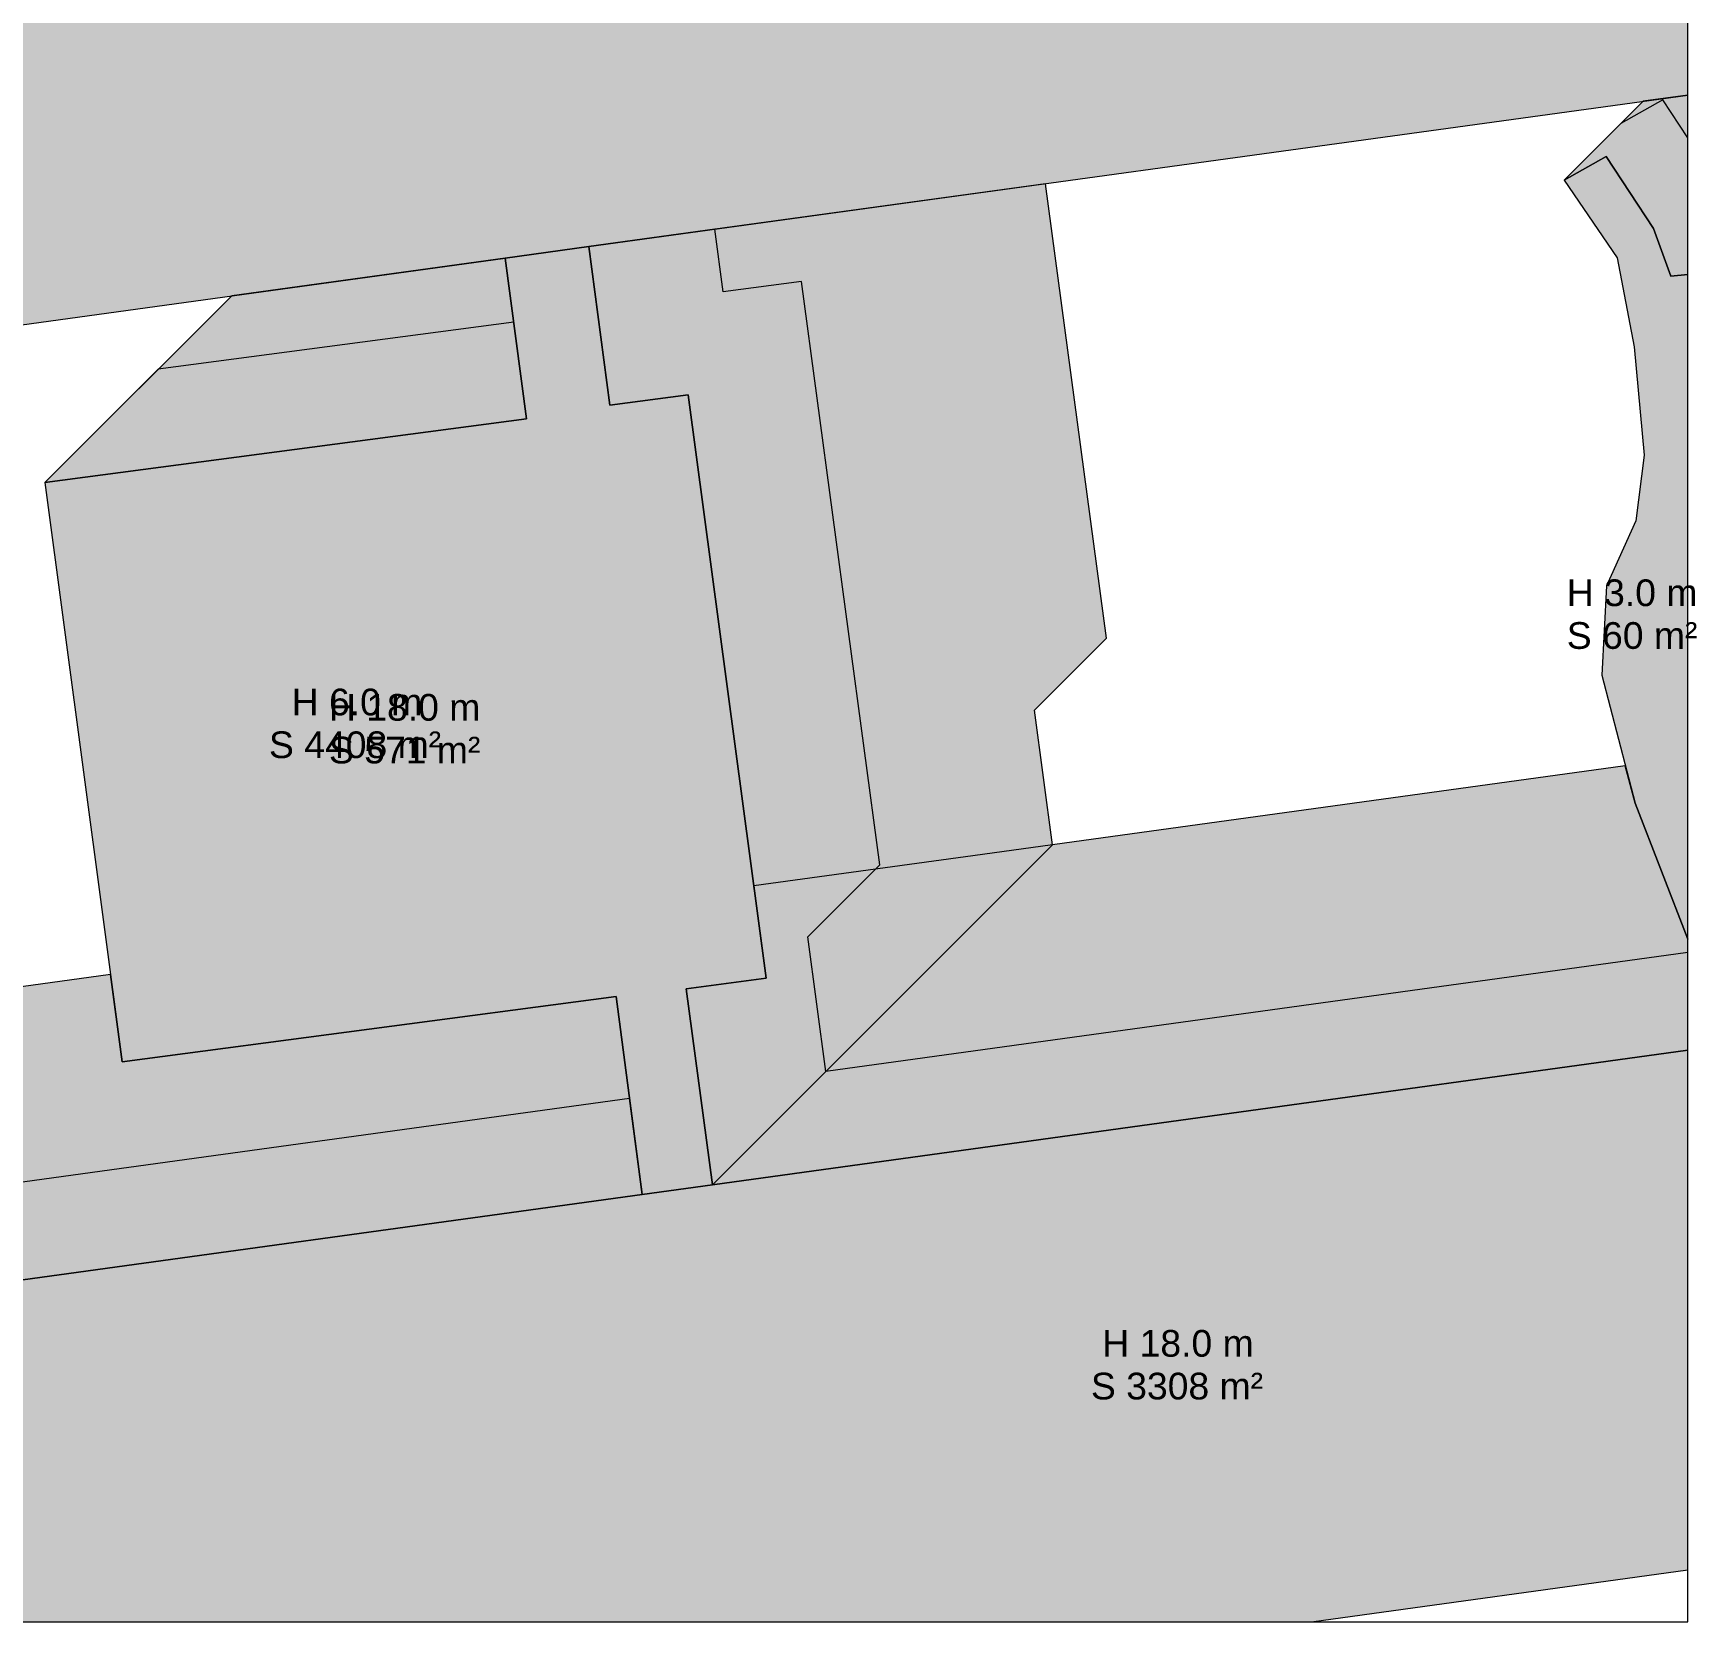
# Model space of a CAD drawing. Header units: metres. Extents: x -1 to 957, y -1 to 1062.
# Drawn here: x 892.9 to 955.1, y 0 to 59.5 of the extents above; entities that cross this region are included whole.
import ezdxf

# ---------------------------------------------------------------- set-up
doc = ezdxf.new("R2010")
doc.units = ezdxf.units.M
doc.header["$MEASUREMENT"] = 0
for name, color, linetype, lineweight, true_color in [('TPX_BUILDING_AREAS_TEXT', 7, 'CONTINUOUS', 0, 0x000000), ('TPX_BUILDING_HEIGHTS_TEXT', 7, 'CONTINUOUS', 0, 0x000000), ('TPX_BUILDINGS', 7, 'CONTINUOUS', 0, 0x000000), ('TPX_BUILDINGS_HATCH', 7, 'CONTINUOUS', 0, 0xf0f0f0), ('TPX_BUILDINGS_SHADOWS_HATCH', 7, 'CONTINUOUS', 0, 0x000000), ('TPX_BUILDINGS_SHADOWS_OUTLINES', 7, 'CONTINUOUS', 0, 0x000000), ('TPX_FRAME_PROJECT', 7, 'CONTINUOUS', 0, 0x000000)]:
    doc.layers.add(name, color=color, linetype=linetype, lineweight=lineweight, true_color=true_color)
doc.styles.add('TPX_TEXTE', font='arial.ttf')

msp = doc.modelspace()

# ---------------------------------------------------------------- hatches: boundary and pattern name
at = {"layer": 'TPX_BUILDINGS_HATCH'}
for points in [[(908.921, 68.324), (846.78, 59.763), (849.171, 42.582), (856.667, 43.619), (860.52, 44.147), (910.546, 51.05), (911.35, 45.024), (893.321, 42.647), (896.215, 20.961), (914.694, 23.4), (915.677, 15.998), (865.68, 9.105), (862.727, 8.69), (853.966, 7.488), (855.011, 0), (940.72, 0), (954.807, 1.937), (954.807, 21.394), (918.303, 16.361), (917.32, 23.697), (920.32, 24.089), (917.399, 45.93), (914.466, 45.537), (913.68, 51.475), (954.807, 57.15), (954.807, 74.644), (912.017, 68.748), (906.857, 103.724), (902.822, 103.175), (903.613, 97.814), (885.639, 95.192), (886.997, 85.991), (888.795, 73.814), (907.708, 76.571), (908.921, 68.324)], [(908.921, 68.324), (846.78, 59.763), (849.171, 42.582), (856.667, 43.619), (860.52, 44.147), (910.546, 51.05), (913.68, 51.475), (954.807, 57.15), (954.807, 74.644), (912.017, 68.748), (908.921, 68.324)], [(951.754, 54.846), (950.185, 53.963), (952.168, 51.062), (952.806, 47.72), (953.179, 43.671), (952.868, 41.213), (951.763, 38.774), (951.588, 35.428), (952.834, 30.639), (954.807, 25.552), (954.807, 50.433), (954.172, 50.367), (953.519, 52.158), (951.754, 54.846)], [(951.754, 54.846), (950.185, 53.963), (952.168, 51.062), (952.806, 47.72), (953.179, 43.671), (952.868, 41.213), (951.763, 38.774), (951.588, 35.428), (952.834, 30.639), (954.807, 25.552), (954.807, 50.433), (954.172, 50.367), (953.519, 52.158), (951.754, 54.846)], [(911.35, 45.024), (893.321, 42.647), (896.215, 20.961), (914.694, 23.4), (915.677, 15.998), (918.303, 16.361), (917.32, 23.697), (920.32, 24.089), (917.399, 45.93), (914.466, 45.537), (913.68, 51.475), (910.546, 51.05), (911.35, 45.024)], [(862.727, 8.69), (853.966, 7.488), (855.011, 0), (940.72, 0), (954.807, 1.937), (954.807, 21.394), (918.303, 16.361), (915.677, 15.998), (865.68, 9.105), (862.727, 8.69)]]:
    msp.add_hatch(color=256, dxfattribs=at).paths.add_polyline_path(points)
at = {"layer": 'TPX_BUILDINGS_SHADOWS_HATCH'}
for points in [[(953.143, 56.921), (950.185, 53.963), (951.754, 54.846), (953.519, 52.158), (954.172, 50.367), (954.807, 50.433), (954.807, 57.15), (953.143, 56.921)], [(952.307, 56.084), (950.185, 53.963), (951.754, 54.846), (953.519, 52.158), (954.172, 50.367), (954.807, 50.433), (954.807, 55.548), (953.876, 56.967), (952.307, 56.084)], [(930.772, 53.833), (913.68, 51.475), (914.466, 45.537), (917.399, 45.93), (920.32, 24.089), (917.32, 23.697), (918.303, 16.361), (931.031, 29.089), (930.356, 34.125), (933.048, 36.817), (930.772, 53.833)], [(918.398, 52.126), (913.68, 51.475), (914.466, 45.537), (917.399, 45.93), (920.32, 24.089), (917.32, 23.697), (918.303, 16.361), (954.807, 21.394), (954.807, 25.051), (922.546, 20.603), (921.871, 25.64), (924.563, 28.332), (921.642, 50.173), (918.709, 49.78), (918.398, 52.126)], [(900.312, 49.638), (893.321, 42.647), (911.35, 45.024), (910.546, 51.05), (900.312, 49.638)], [(897.564, 46.89), (893.321, 42.647), (911.35, 45.024), (910.867, 48.644), (897.564, 46.89)], [(920.32, 24.089), (917.32, 23.697), (918.303, 16.361), (954.807, 21.394), (954.807, 25.552), (952.834, 30.639), (952.468, 32.044), (931.031, 29.089), (928.405, 28.726), (919.858, 27.547), (920.32, 24.089)], [(866.694, 20.216), (864.384, 17.906), (865.68, 9.105), (915.677, 15.998), (914.694, 23.4), (896.215, 20.961), (895.779, 24.228), (878.408, 21.833), (875.455, 21.418), (866.694, 20.216)], [(866.97, 12.933), (865.153, 12.684), (865.68, 9.105), (915.677, 15.998), (915.2, 19.59), (869.922, 13.348), (866.97, 12.933)]]:
    msp.add_hatch(color=256, dxfattribs=at).paths.add_polyline_path(points)

# ---------------------------------------------------------------- linework, layer by layer
at = {"layer": 'TPX_BUILDINGS', "elevation": 0.042}
for points in [[(908.921, 68.324), (846.78, 59.763), (849.171, 42.582), (856.667, 43.619), (860.52, 44.147), (910.546, 51.05), (913.68, 51.475), (954.807, 57.15), (954.807, 74.644), (912.017, 68.748)], [(951.754, 54.846), (950.185, 53.963), (952.168, 51.062), (952.806, 47.72), (953.179, 43.671), (952.868, 41.213), (951.763, 38.774), (951.588, 35.428), (952.834, 30.639), (954.807, 25.552), (954.807, 50.433), (954.172, 50.367), (953.519, 52.158)], [(951.754, 54.846), (950.185, 53.963), (952.168, 51.062), (952.806, 47.72), (953.179, 43.671), (952.868, 41.213), (951.763, 38.774), (951.588, 35.428), (952.834, 30.639), (954.807, 25.552), (954.807, 50.433), (954.172, 50.367), (953.519, 52.158)], [(911.35, 45.024), (893.321, 42.647), (896.215, 20.961), (914.694, 23.4), (915.677, 15.998), (918.303, 16.361), (917.32, 23.697), (920.32, 24.089), (917.399, 45.93), (914.466, 45.537), (913.68, 51.475), (910.546, 51.05)], [(862.727, 8.69), (853.966, 7.488), (855.011, 0), (940.72, 0), (954.807, 1.937), (954.807, 21.394), (918.303, 16.361), (915.677, 15.998), (865.68, 9.105)]]:
    msp.add_lwpolyline(points, close=True, dxfattribs=at)
for points in [[(855.011, 0), (940.72, 0), (954.807, 1.937), (954.807, 21.394), (918.303, 16.361), (917.32, 23.697), (920.32, 24.089), (917.399, 45.93), (914.466, 45.537), (913.68, 51.475), (954.807, 57.15), (954.807, 74.644)], [(860.52, 44.147), (910.546, 51.05), (911.35, 45.024), (893.321, 42.647), (896.215, 20.961), (914.694, 23.4), (915.677, 15.998), (865.68, 9.105)]]:
    msp.add_lwpolyline(points, dxfattribs=at)
at = {"layer": 'TPX_BUILDINGS_SHADOWS_OUTLINES', "elevation": 0.039}
for points in [[(953.143, 56.921), (950.185, 53.963), (951.754, 54.846), (953.519, 52.158), (954.172, 50.367), (954.807, 50.433), (954.807, 57.15)], [(952.307, 56.084), (950.185, 53.963), (951.754, 54.846), (953.519, 52.158), (954.172, 50.367), (954.807, 50.433), (954.807, 55.548), (953.876, 56.967)], [(930.772, 53.833), (913.68, 51.475), (914.466, 45.537), (917.399, 45.93), (920.32, 24.089), (917.32, 23.697), (918.303, 16.361), (931.031, 29.089), (930.356, 34.125), (933.048, 36.817)], [(918.398, 52.126), (913.68, 51.475), (914.466, 45.537), (917.399, 45.93), (920.32, 24.089), (917.32, 23.697), (918.303, 16.361), (954.807, 21.394), (954.807, 25.051), (922.546, 20.603), (921.871, 25.64), (924.563, 28.332), (921.642, 50.173), (918.709, 49.78)], [(900.312, 49.638), (893.321, 42.647), (911.35, 45.024), (910.546, 51.05)], [(897.564, 46.89), (893.321, 42.647), (911.35, 45.024), (910.867, 48.644)], [(920.32, 24.089), (917.32, 23.697), (918.303, 16.361), (954.807, 21.394), (954.807, 25.552), (952.834, 30.639), (952.468, 32.044), (931.031, 29.089), (928.405, 28.726), (919.858, 27.547)], [(866.694, 20.216), (864.384, 17.906), (865.68, 9.105), (915.677, 15.998), (914.694, 23.4), (896.215, 20.961), (895.779, 24.228), (878.408, 21.833), (875.455, 21.418)], [(866.97, 12.933), (865.153, 12.684), (865.68, 9.105), (915.677, 15.998), (915.2, 19.59), (869.922, 13.348)]]:
    msp.add_lwpolyline(points, close=True, dxfattribs=at)
at = {"layer": 'TPX_FRAME_PROJECT', "elevation": 0}
msp.add_lwpolyline([(0, 0), (954.807, 0), (954.807, 1061.55), (0, 1061.55)], close=True, dxfattribs=at)

# ---------------------------------------------------------------- texts
at = {"layer": 'TPX_BUILDING_AREAS_TEXT', "style": 'TPX_TEXTE'}
for s, p in [('S 60 m²', (950.279, 36.419, 0.045)), ('S 4408 m²', (901.705, 32.329, 0.045)), ('S 571 m²', (903.95, 32.13, 0.045)), ('S 3308 m²', (932.469, 8.322, 0.045))]:
    msp.add_text(s, height=1, dxfattribs=at).set_placement(p)
at = {"layer": 'TPX_BUILDING_HEIGHTS_TEXT', "style": 'TPX_TEXTE'}
for s, p in [('H 3.0 m', (950.279, 38.019, 0.045)), ('H 6.0 m', (902.555, 33.929, 0.045)), ('H 18.0 m', (903.95, 33.73, 0.045)), ('H 18.0 m', (932.894, 9.922, 0.045))]:
    msp.add_text(s, height=1, dxfattribs=at).set_placement(p)

doc.saveas('drawing.dxf')
